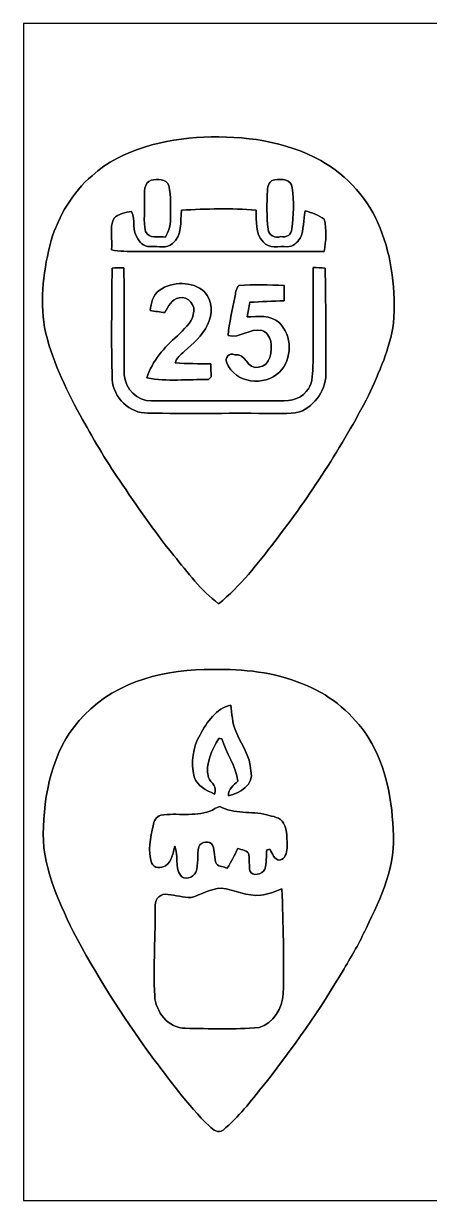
# Model space of a CAD drawing. Header units: centimetres. Extents: x -16.8 to 16.8, y -16.7 to 16.7.
# Drawn here: x -16.77 to -5.26, y -16.67 to 16.67 of the extents above; entities that cross this region are included whole.
import ezdxf

# ---------------------------------------------------------------- set-up
doc = ezdxf.new("R2010")
doc.units = ezdxf.units.CM
doc.header["$MEASUREMENT"] = 0
doc.layers.add('Layer 1', color=7, linetype='Continuous')

msp = doc.modelspace()

# ---------------------------------------------------------------- linework, layer by layer
at = {"layer": 'Layer 1', "color": 7}
for points, knots in [([(-16.77458, 16.66875), (-16.77458, 16.66875), (16.77458, 16.66875), (16.77458, 16.66875), (16.77458, 16.66875), (16.77458, 16.66875), (16.77458, -16.66875), (16.77458, -16.66875), (16.77458, -16.66875), (16.77458, -16.66875), (-16.77458, -16.66875), (-16.77458, -16.66875), (-16.77458, -16.66875), (-16.77458, -16.66875), (-16.77458, 16.66875), (-16.77458, 16.66875), (-16.77458, 16.66875), (-16.77458, 16.66875), (-16.77458, 16.66875), (-16.77458, 16.66875)], [0, 0, 0, 0, 0.16666667, 0.16666667, 0.16666667, 0.16666667, 0.33333333, 0.33333333, 0.33333333, 0.33333333, 0.5, 0.5, 0.5, 0.5, 0.66666667, 0.66666667, 0.66666667, 0.66666667, 1, 1, 1, 1]), ([(-14.82866, 12.35922), (-15.39134, 11.88508), (-15.77023, 11.22151), (-15.99106, 10.52618), (-15.99106, 10.52618), (-16.19991, 9.72608), (-16.31209, 8.87977), (-16.17486, 8.0578), (-16.17486, 8.0578), (-15.99636, 7.1755), (-15.58325, 6.36658), (-15.17086, 5.57495), (-15.17086, 5.57495), (-14.8209, 4.9463), (-14.45719, 4.324), (-14.04938, 3.73063), (-14.04938, 3.73063), (-13.5569, 3.00673), (-13.06724, 2.27859), (-12.51126, 1.60126), (-12.51126, 1.60126), (-12.11509, 1.12219), (-11.74538, 0.60572), (-11.23774, 0.23495), (-11.23774, 0.23495), (-10.61791, 0.73201), (-10.13107, 1.36913), (-9.64741, 1.99319), (-9.64741, 1.99319), (-8.6427, 3.29389), (-7.74277, 4.67607), (-6.98394, 6.13445), (-6.98394, 6.13445), (-6.68726, 6.79168), (-6.37434, 7.45878), (-6.27874, 8.18056), (-6.27874, 8.18056), (-6.21171, 9.09002), (-6.31578, 10.02559), (-6.65621, 10.87614), (-6.65621, 10.87614), (-6.97653, 11.68294), (-7.58472, 12.36662), (-8.34249, 12.78819), (-8.34249, 12.78819), (-9.34438, 13.34452), (-10.52795, 13.49587), (-11.65825, 13.45071), (-11.65825, 13.45071), (-12.7822, 13.38756), (-13.96612, 13.12933), (-14.82866, 12.35922), (-14.82866, 12.35922), (-14.82866, 12.35922), (-14.82866, 12.35922), (-14.82866, 12.35922)], [0, 0, 0, 0, 0.06666667, 0.06666667, 0.06666667, 0.06666667, 0.13333333, 0.13333333, 0.13333333, 0.13333333, 0.2, 0.2, 0.2, 0.2, 0.26666667, 0.26666667, 0.26666667, 0.26666667, 0.33333333, 0.33333333, 0.33333333, 0.33333333, 0.4, 0.4, 0.4, 0.4, 0.46666667, 0.46666667, 0.46666667, 0.46666667, 0.53333333, 0.53333333, 0.53333333, 0.53333333, 0.6, 0.6, 0.6, 0.6, 0.66666667, 0.66666667, 0.66666667, 0.66666667, 0.73333333, 0.73333333, 0.73333333, 0.73333333, 0.8, 0.8, 0.8, 0.8, 0.86666667, 0.86666667, 0.86666667, 0.86666667, 1, 1, 1, 1]), ([(-13.15297, 12.2361), (-12.98575, 12.25303), (-12.72187, 12.28019), (-12.65026, 12.08017), (-12.65026, 12.08017), (-12.579, 11.77008), (-12.60828, 11.44446), (-12.60757, 11.12873), (-12.60757, 11.12873), (-12.58535, 10.94422), (-12.67319, 10.78089), (-12.74163, 10.61826), (-12.74163, 10.61826), (-12.91661, 10.65953), (-13.23199, 10.54876), (-13.30995, 10.7823), (-13.30995, 10.7823), (-13.38298, 11.08004), (-13.32124, 11.3919), (-13.34488, 11.69529), (-13.34488, 11.69529), (-13.34206, 11.87732), (-13.36993, 12.16166), (-13.15297, 12.2361)], [0, 0, 0, 0, 0.14285714, 0.14285714, 0.14285714, 0.14285714, 0.28571429, 0.28571429, 0.28571429, 0.28571429, 0.42857143, 0.42857143, 0.42857143, 0.42857143, 0.57142857, 0.57142857, 0.57142857, 0.57142857, 0.71428571, 0.71428571, 0.71428571, 0.71428571, 1, 1, 1, 1]), ([(-9.64212, 12.24209), (-9.46503, 12.27208), (-9.16164, 12.26467), (-9.15458, 12.01314), (-9.15458, 12.01314), (-9.09496, 11.63073), (-9.10731, 11.23527), (-9.15988, 10.85215), (-9.15988, 10.85215), (-9.17258, 10.69869), (-9.31192, 10.59039), (-9.47279, 10.63272), (-9.47279, 10.63272), (-9.6333, 10.57416), (-9.81816, 10.67188), (-9.83474, 10.84086), (-9.83474, 10.84086), (-9.88095, 11.20528), (-9.87249, 11.57534), (-9.85485, 11.94117), (-9.85485, 11.94117), (-9.84462, 12.06747), (-9.79276, 12.23327), (-9.64212, 12.24209)], [0, 0, 0, 0, 0.14285714, 0.14285714, 0.14285714, 0.14285714, 0.28571429, 0.28571429, 0.28571429, 0.28571429, 0.42857143, 0.42857143, 0.42857143, 0.42857143, 0.57142857, 0.57142857, 0.57142857, 0.57142857, 0.71428571, 0.71428571, 0.71428571, 0.71428571, 1, 1, 1, 1]), ([(-12.29536, 11.38061), (-11.59016, 11.41906), (-10.87826, 11.44729), (-10.17341, 11.38202), (-10.17341, 11.38202), (-10.15683, 11.07863), (-10.21468, 10.71951), (-9.97726, 10.48385), (-9.97726, 10.48385), (-9.81886, 10.27642), (-9.51512, 10.37272), (-9.29393, 10.34768), (-9.29393, 10.34768), (-9.13553, 10.34027), (-9.00501, 10.45845), (-8.92704, 10.58545), (-8.92704, 10.58545), (-8.81133, 10.82922), (-8.83744, 11.10297), (-8.78311, 11.36015), (-8.78311, 11.36015), (-8.5919, 11.31147), (-8.40211, 11.24585), (-8.24336, 11.12414), (-8.24336, 11.12414), (-8.16222, 10.82922), (-8.19221, 10.50713), (-8.24583, 10.20762), (-8.24583, 10.20762), (-10.01889, 10.21786), (-11.7916, 10.21327), (-13.56431, 10.20939), (-13.56431, 10.20939), (-13.80278, 10.21891), (-14.04585, 10.20304), (-14.28009, 10.25701), (-14.28009, 10.25701), (-14.24234, 10.54735), (-14.34148, 10.87332), (-14.21589, 11.14743), (-14.21589, 11.14743), (-14.08183, 11.27196), (-13.88886, 11.33299), (-13.70789, 11.34427), (-13.70789, 11.34427), (-13.59253, 11.10015), (-13.70648, 10.79077), (-13.52656, 10.56711), (-13.52656, 10.56711), (-13.45565, 10.42529), (-13.30537, 10.32792), (-13.14133, 10.35332), (-13.14133, 10.35332), (-12.94941, 10.36285), (-12.71129, 10.28912), (-12.55113, 10.43481), (-12.55113, 10.43481), (-12.26009, 10.65883), (-12.32711, 11.05711), (-12.29536, 11.38061)], [0, 0, 0, 0, 0.0625, 0.0625, 0.0625, 0.0625, 0.125, 0.125, 0.125, 0.125, 0.1875, 0.1875, 0.1875, 0.1875, 0.25, 0.25, 0.25, 0.25, 0.3125, 0.3125, 0.3125, 0.3125, 0.375, 0.375, 0.375, 0.375, 0.4375, 0.4375, 0.4375, 0.4375, 0.5, 0.5, 0.5, 0.5, 0.5625, 0.5625, 0.5625, 0.5625, 0.625, 0.625, 0.625, 0.625, 0.6875, 0.6875, 0.6875, 0.6875, 0.75, 0.75, 0.75, 0.75, 0.8125, 0.8125, 0.8125, 0.8125, 0.875, 0.875, 0.875, 0.875, 1, 1, 1, 1]), ([(-14.2621, 9.74266), (-14.15133, 9.74513), (-14.03985, 9.7476), (-13.92873, 9.74725), (-13.92873, 9.74725), (-13.89768, 8.73795), (-13.93366, 7.7283), (-13.91391, 6.71901), (-13.91391, 6.71901), (-13.89521, 6.3246), (-13.54984, 5.96089), (-13.14097, 5.98593), (-13.14097, 5.98593), (-11.96516, 5.96688), (-10.78865, 5.98629), (-9.61249, 5.97711), (-9.61249, 5.97711), (-9.31651, 5.98029), (-8.94362, 5.9817), (-8.75136, 6.24805), (-8.75136, 6.24805), (-8.56686, 6.42549), (-8.58273, 6.69819), (-8.56298, 6.93279), (-8.56298, 6.93279), (-8.54004, 7.87506), (-8.56298, 8.81839), (-8.55416, 9.76101), (-8.55416, 9.76101), (-8.44303, 9.75607), (-8.32979, 9.74972), (-8.21831, 9.74231), (-8.21831, 9.74231), (-8.18903, 8.77041), (-8.20491, 7.7978), (-8.19961, 6.82554), (-8.19961, 6.82554), (-8.15728, 6.32848), (-8.48924, 5.84553), (-8.94574, 5.66561), (-8.94574, 5.66561), (-9.25724, 5.60211), (-9.58003, 5.63245), (-9.89542, 5.62363), (-9.89542, 5.62363), (-11.01231, 5.63915), (-12.12991, 5.60846), (-13.24645, 5.63563), (-13.24645, 5.63563), (-13.76292, 5.61834), (-14.22823, 6.07307), (-14.25646, 6.58319), (-14.25646, 6.58319), (-14.28891, 7.63552), (-14.26845, 8.68962), (-14.2621, 9.74266)], [0, 0, 0, 0, 0.06666667, 0.06666667, 0.06666667, 0.06666667, 0.13333333, 0.13333333, 0.13333333, 0.13333333, 0.2, 0.2, 0.2, 0.2, 0.26666667, 0.26666667, 0.26666667, 0.26666667, 0.33333333, 0.33333333, 0.33333333, 0.33333333, 0.4, 0.4, 0.4, 0.4, 0.46666667, 0.46666667, 0.46666667, 0.46666667, 0.53333333, 0.53333333, 0.53333333, 0.53333333, 0.6, 0.6, 0.6, 0.6, 0.66666667, 0.66666667, 0.66666667, 0.66666667, 0.73333333, 0.73333333, 0.73333333, 0.73333333, 0.8, 0.8, 0.8, 0.8, 0.86666667, 0.86666667, 0.86666667, 0.86666667, 1, 1, 1, 1]), ([(-12.92154, 9.11049), (-12.55042, 9.37683), (-11.98668, 9.37719), (-11.63638, 9.07097), (-11.63638, 9.07097), (-11.40778, 8.81627), (-11.39296, 8.42469), (-11.55488, 8.13259), (-11.55488, 8.13259), (-11.6967, 7.82285), (-11.96481, 7.60095), (-12.21317, 7.37941), (-12.21317, 7.37941), (-12.31194, 7.28521), (-12.43365, 7.19702), (-12.47246, 7.05908), (-12.47246, 7.05908), (-12.13626, 7.03016), (-11.7983, 7.03545), (-11.46104, 7.02804), (-11.46104, 7.02804), (-11.45822, 6.93561), (-11.45293, 6.75111), (-11.45011, 6.65868), (-11.45011, 6.65868), (-11.47586, 6.63434), (-11.50161, 6.60964), (-11.52737, 6.58495), (-11.52737, 6.58495), (-12.10733, 6.59412), (-12.69965, 6.52286), (-13.27326, 6.63187), (-13.27326, 6.63187), (-13.12721, 7.11447), (-12.77655, 7.49406), (-12.4079, 7.82179), (-12.4079, 7.82179), (-12.24068, 8.00488), (-12.00185, 8.16857), (-11.95846, 8.42927), (-11.95846, 8.42927), (-11.86568, 8.67586), (-12.10134, 8.95773), (-12.36098, 8.90235), (-12.36098, 8.90235), (-12.57159, 8.86742), (-12.66331, 8.64658), (-12.76068, 8.48184), (-12.76068, 8.48184), (-12.90144, 8.49842), (-13.04184, 8.51747), (-13.18189, 8.53687), (-13.18189, 8.53687), (-13.15544, 8.74571), (-13.10323, 8.97961), (-12.92154, 9.11049)], [0, 0, 0, 0, 0.06666667, 0.06666667, 0.06666667, 0.06666667, 0.13333333, 0.13333333, 0.13333333, 0.13333333, 0.2, 0.2, 0.2, 0.2, 0.26666667, 0.26666667, 0.26666667, 0.26666667, 0.33333333, 0.33333333, 0.33333333, 0.33333333, 0.4, 0.4, 0.4, 0.4, 0.46666667, 0.46666667, 0.46666667, 0.46666667, 0.53333333, 0.53333333, 0.53333333, 0.53333333, 0.6, 0.6, 0.6, 0.6, 0.66666667, 0.66666667, 0.66666667, 0.66666667, 0.73333333, 0.73333333, 0.73333333, 0.73333333, 0.8, 0.8, 0.8, 0.8, 0.86666667, 0.86666667, 0.86666667, 0.86666667, 1, 1, 1, 1]), ([(-10.66341, 9.25089), (-10.23549, 9.2777), (-9.80616, 9.26183), (-9.37789, 9.25089), (-9.37789, 9.25089), (-9.37613, 9.10661), (-9.37507, 8.96197), (-9.37507, 8.81733), (-9.37507, 8.81733), (-9.70104, 8.80427), (-10.027, 8.79581), (-10.35191, 8.77288), (-10.35191, 8.77288), (-10.37908, 8.63529), (-10.40624, 8.49701), (-10.43199, 8.35872), (-10.43199, 8.35872), (-10.11943, 8.36965), (-9.77053, 8.42257), (-9.51548, 8.19291), (-9.51548, 8.19291), (-9.14823, 7.83026), (-9.14012, 7.16245), (-9.51442, 6.79803), (-9.51442, 6.79803), (-9.92999, 6.37399), (-10.78265, 6.47488), (-11.00314, 7.06085), (-11.00314, 7.06085), (-11.08216, 7.19349), (-10.93117, 7.36494), (-10.77771, 7.28416), (-10.77771, 7.28416), (-10.46656, 7.34554), (-10.42846, 6.85059), (-10.10708, 6.93138), (-10.10708, 6.93138), (-9.76101, 6.97054), (-9.71268, 7.39563), (-9.75889, 7.66833), (-9.75889, 7.66833), (-9.80334, 7.79427), (-9.87531, 7.93997), (-10.01536, 7.97772), (-10.01536, 7.97772), (-10.35156, 8.0458), (-10.62814, 7.74241), (-10.96821, 7.83378), (-10.96821, 7.83378), (-10.93717, 8.19679), (-10.84898, 8.55133), (-10.78336, 8.9087), (-10.78336, 8.9087), (-10.75126, 9.02511), (-10.75725, 9.16446), (-10.66341, 9.25089)], [0, 0, 0, 0, 0.06666667, 0.06666667, 0.06666667, 0.06666667, 0.13333333, 0.13333333, 0.13333333, 0.13333333, 0.2, 0.2, 0.2, 0.2, 0.26666667, 0.26666667, 0.26666667, 0.26666667, 0.33333333, 0.33333333, 0.33333333, 0.33333333, 0.4, 0.4, 0.4, 0.4, 0.46666667, 0.46666667, 0.46666667, 0.46666667, 0.53333333, 0.53333333, 0.53333333, 0.53333333, 0.6, 0.6, 0.6, 0.6, 0.66666667, 0.66666667, 0.66666667, 0.66666667, 0.73333333, 0.73333333, 0.73333333, 0.73333333, 0.8, 0.8, 0.8, 0.8, 0.86666667, 0.86666667, 0.86666667, 0.86666667, 1, 1, 1, 1]), ([(-11.40072, -1.6256), (-12.70353, -1.6189), (-14.11429, -1.93816), (-15.04244, -2.9143), (-15.04244, -2.9143), (-15.87782, -3.73733), (-16.16639, -4.94982), (-16.21049, -6.08471), (-16.21049, -6.08471), (-16.27258, -7.14163), (-15.81115, -8.12236), (-15.36524, -9.05051), (-15.36524, -9.05051), (-14.72847, -10.26971), (-13.97494, -11.42365), (-13.17554, -12.5416), (-13.17554, -12.5416), (-12.63932, -13.23481), (-12.13168, -13.95801), (-11.49879, -14.56866), (-11.49879, -14.56866), (-11.40037, -14.66885), (-11.24726, -14.78386), (-11.11109, -14.67591), (-11.11109, -14.67591), (-10.67647, -14.31043), (-10.32898, -13.85641), (-9.97056, -13.41931), (-9.97056, -13.41931), (-9.14188, -12.36063), (-8.35378, -11.26666), (-7.67891, -10.1032), (-7.67891, -10.1032), (-7.45666, -9.73102), (-7.23547, -9.35778), (-7.05661, -8.96232), (-7.05661, -8.96232), (-6.62834, -8.09272), (-6.18949, -7.1501), (-6.28862, -6.15456), (-6.28862, -6.15456), (-6.32813, -5.19818), (-6.5278, -4.21181), (-7.08413, -3.41454), (-7.08413, -3.41454), (-7.53004, -2.80247), (-8.13929, -2.30082), (-8.85437, -2.038), (-8.85437, -2.038), (-9.65553, -1.69651), (-10.53853, -1.61713), (-11.40072, -1.6256), (-11.40072, -1.6256), (-11.40072, -1.6256), (-11.40072, -1.6256), (-11.40072, -1.6256)], [0, 0, 0, 0, 0.06666667, 0.06666667, 0.06666667, 0.06666667, 0.13333333, 0.13333333, 0.13333333, 0.13333333, 0.2, 0.2, 0.2, 0.2, 0.26666667, 0.26666667, 0.26666667, 0.26666667, 0.33333333, 0.33333333, 0.33333333, 0.33333333, 0.4, 0.4, 0.4, 0.4, 0.46666667, 0.46666667, 0.46666667, 0.46666667, 0.53333333, 0.53333333, 0.53333333, 0.53333333, 0.6, 0.6, 0.6, 0.6, 0.66666667, 0.66666667, 0.66666667, 0.66666667, 0.73333333, 0.73333333, 0.73333333, 0.73333333, 0.8, 0.8, 0.8, 0.8, 0.86666667, 0.86666667, 0.86666667, 0.86666667, 1, 1, 1, 1]), ([(-11.76443, -3.47486), (-11.56582, -3.12244), (-11.31464, -2.72697), (-10.89131, -2.6349), (-10.89131, -2.6349), (-10.85497, -2.88219), (-10.85885, -3.1429), (-10.74984, -3.37361), (-10.74984, -3.37361), (-10.60556, -3.74685), (-10.33921, -4.08587), (-10.32369, -4.49897), (-10.32369, -4.49897), (-10.22103, -4.88068), (-10.6366, -5.14244), (-10.95834, -5.20347), (-10.95834, -5.20347), (-10.96786, -5.01156), (-10.81934, -4.90396), (-10.69269, -4.79637), (-10.69269, -4.79637), (-10.75443, -4.36386), (-11.01972, -3.99979), (-11.14848, -3.58846), (-11.14848, -3.58846), (-11.17, -3.58634), (-11.21339, -3.58175), (-11.23491, -3.57928), (-11.23491, -3.57928), (-11.43635, -3.90772), (-11.61944, -4.29119), (-11.52948, -4.68736), (-11.52948, -4.68736), (-11.44729, -4.83658), (-11.26702, -4.97064), (-11.35592, -5.15902), (-11.35592, -5.15902), (-11.58558, -5.04719), (-11.84557, -4.9336), (-11.93271, -4.66725), (-11.93271, -4.66725), (-12.02796, -4.26614), (-11.97116, -3.83223), (-11.76443, -3.47486)], [0, 0, 0, 0, 0.08333333, 0.08333333, 0.08333333, 0.08333333, 0.16666667, 0.16666667, 0.16666667, 0.16666667, 0.25, 0.25, 0.25, 0.25, 0.33333333, 0.33333333, 0.33333333, 0.33333333, 0.41666667, 0.41666667, 0.41666667, 0.41666667, 0.5, 0.5, 0.5, 0.5, 0.58333333, 0.58333333, 0.58333333, 0.58333333, 0.66666667, 0.66666667, 0.66666667, 0.66666667, 0.75, 0.75, 0.75, 0.75, 0.83333333, 0.83333333, 0.83333333, 0.83333333, 1, 1, 1, 1]), ([(-11.48398, -5.64374), (-11.38978, -5.60246), (-11.30723, -5.53402), (-11.2074, -5.50616), (-11.2074, -5.50616), (-10.80594, -5.74357), (-10.31028, -5.62681), (-9.87178, -5.74604), (-9.87178, -5.74604), (-9.70774, -5.79896), (-9.48619, -5.80319), (-9.40118, -5.97888), (-9.40118, -5.97888), (-9.2837, -6.19301), (-9.29816, -6.44984), (-9.29428, -6.68584), (-9.29428, -6.68584), (-9.30557, -6.82131), (-9.35108, -7.00299), (-9.50701, -7.03298), (-9.50701, -7.03298), (-9.66364, -7.01534), (-9.71374, -6.84495), (-9.77688, -6.72677), (-9.77688, -6.72677), (-9.80863, -6.72853), (-9.84074, -6.73065), (-9.87249, -6.73347), (-9.87249, -6.73347), (-9.89612, -6.91515), (-9.86331, -7.11129), (-9.93069, -7.28592), (-9.93069, -7.28592), (-9.99631, -7.4362), (-10.28594, -7.50782), (-10.35121, -7.32755), (-10.35121, -7.32755), (-10.37625, -7.18044), (-10.35897, -7.03051), (-10.38296, -6.88411), (-10.38296, -6.88411), (-10.3886, -6.73347), (-10.5985, -6.74687), (-10.69199, -6.69607), (-10.69199, -6.69607), (-10.78583, -6.88622), (-10.88496, -7.0739), (-10.99361, -7.25629), (-10.99361, -7.25629), (-11.08922, -7.21254), (-11.22327, -7.22489), (-11.29877, -7.13811), (-11.29877, -7.13811), (-11.37849, -6.97195), (-11.33228, -6.77439), (-11.40813, -6.60753), (-11.40813, -6.60753), (-11.49315, -6.46042), (-11.73692, -6.50275), (-11.7983, -6.64845), (-11.7983, -6.64845), (-11.85898, -6.88516), (-11.79548, -7.14657), (-11.88649, -7.37694), (-11.88649, -7.37694), (-11.95811, -7.5251), (-12.22375, -7.61224), (-12.32288, -7.45349), (-12.32288, -7.45349), (-12.48798, -7.21219), (-12.37897, -6.89786), (-12.47704, -6.63116), (-12.47704, -6.63116), (-12.54972, -6.81602), (-12.54795, -7.07602), (-12.74516, -7.18538), (-12.74516, -7.18538), (-12.87039, -7.26757), (-13.075, -7.26722), (-13.14027, -7.10953), (-13.14027, -7.10953), (-13.25527, -6.76522), (-13.17449, -6.39833), (-13.0997, -6.05402), (-13.0997, -6.05402), (-13.07324, -5.92949), (-13.01327, -5.78944), (-12.87815, -5.75381), (-12.87815, -5.75381), (-12.41531, -5.68995), (-11.93483, -5.7972), (-11.48398, -5.64374)], [0, 0, 0, 0, 0.04166667, 0.04166667, 0.04166667, 0.04166667, 0.08333333, 0.08333333, 0.08333333, 0.08333333, 0.125, 0.125, 0.125, 0.125, 0.16666667, 0.16666667, 0.16666667, 0.16666667, 0.20833333, 0.20833333, 0.20833333, 0.20833333, 0.25, 0.25, 0.25, 0.25, 0.29166667, 0.29166667, 0.29166667, 0.29166667, 0.33333333, 0.33333333, 0.33333333, 0.33333333, 0.375, 0.375, 0.375, 0.375, 0.41666667, 0.41666667, 0.41666667, 0.41666667, 0.45833333, 0.45833333, 0.45833333, 0.45833333, 0.5, 0.5, 0.5, 0.5, 0.54166667, 0.54166667, 0.54166667, 0.54166667, 0.58333333, 0.58333333, 0.58333333, 0.58333333, 0.625, 0.625, 0.625, 0.625, 0.66666667, 0.66666667, 0.66666667, 0.66666667, 0.70833333, 0.70833333, 0.70833333, 0.70833333, 0.75, 0.75, 0.75, 0.75, 0.79166667, 0.79166667, 0.79166667, 0.79166667, 0.83333333, 0.83333333, 0.83333333, 0.83333333, 0.875, 0.875, 0.875, 0.875, 0.91666667, 0.91666667, 0.91666667, 0.91666667, 1, 1, 1, 1]), ([(-12.01808, -8.08567), (-11.72916, -8.01405), (-11.46951, -7.83061), (-11.16436, -7.82214), (-11.16436, -7.82214), (-10.78548, -7.86236), (-10.43164, -8.06768), (-10.04217, -8.0197), (-10.04217, -8.0197), (-9.83262, -8.001), (-9.6393, -7.91422), (-9.44421, -7.8419), (-9.44421, -7.8419), (-9.40188, -8.83109), (-9.38389, -9.82169), (-9.40611, -10.81193), (-9.40611, -10.81193), (-9.42552, -11.22221), (-9.68728, -11.64731), (-10.09086, -11.77008), (-10.09086, -11.77008), (-10.78724, -11.83252), (-11.48997, -11.8043), (-12.18812, -11.79124), (-12.18812, -11.79124), (-12.66684, -11.79371), (-13.03196, -11.31923), (-13.05278, -10.86803), (-13.05278, -10.86803), (-13.09934, -10.01466), (-13.02667, -9.15987), (-13.0362, -8.3058), (-13.0362, -8.3058), (-13.0556, -8.12094), (-12.86651, -7.95161), (-12.68201, -8.00382), (-12.68201, -8.00382), (-12.4587, -8.01158), (-12.24245, -8.09943), (-12.01808, -8.08567)], [0, 0, 0, 0, 0.09090909, 0.09090909, 0.09090909, 0.09090909, 0.18181818, 0.18181818, 0.18181818, 0.18181818, 0.27272727, 0.27272727, 0.27272727, 0.27272727, 0.36363636, 0.36363636, 0.36363636, 0.36363636, 0.45454545, 0.45454545, 0.45454545, 0.45454545, 0.54545455, 0.54545455, 0.54545455, 0.54545455, 0.63636364, 0.63636364, 0.63636364, 0.63636364, 0.72727273, 0.72727273, 0.72727273, 0.72727273, 0.81818182, 0.81818182, 0.81818182, 0.81818182, 1, 1, 1, 1])]:
    msp.add_open_spline(points, degree=3, knots=knots, dxfattribs=at)
at = {"layer": 'Layer 1', "color": 252}
for points, knots in [([(-14.82866, 12.35922), (-13.96612, 13.12933), (-12.7822, 13.38756), (-11.65825, 13.45071), (-11.65825, 13.45071), (-10.52795, 13.49587), (-9.34438, 13.34452), (-8.34249, 12.78819), (-8.34249, 12.78819), (-7.58472, 12.36662), (-6.97653, 11.68294), (-6.65621, 10.87614), (-6.65621, 10.87614), (-6.31578, 10.02559), (-6.21171, 9.09002), (-6.27874, 8.18056), (-6.27874, 8.18056), (-6.37434, 7.45878), (-6.68726, 6.79168), (-6.98394, 6.13445), (-6.98394, 6.13445), (-7.74277, 4.67607), (-8.6427, 3.29389), (-9.64741, 1.99319), (-9.64741, 1.99319), (-10.13107, 1.36913), (-10.61791, 0.73201), (-11.23774, 0.23495), (-11.23774, 0.23495), (-11.74538, 0.60572), (-12.11509, 1.12219), (-12.51126, 1.60126), (-12.51126, 1.60126), (-13.06724, 2.27859), (-13.5569, 3.00673), (-14.04938, 3.73063), (-14.04938, 3.73063), (-14.45719, 4.324), (-14.8209, 4.9463), (-15.17086, 5.57495), (-15.17086, 5.57495), (-15.58325, 6.36658), (-15.99636, 7.1755), (-16.17486, 8.0578), (-16.17486, 8.0578), (-16.31209, 8.87977), (-16.19991, 9.72608), (-15.99106, 10.52618), (-15.99106, 10.52618), (-15.77023, 11.22151), (-15.39134, 11.88508), (-14.82866, 12.35922), (-14.82866, 12.35922), (-14.82866, 12.35922), (-14.82866, 12.35922), (-14.82866, 12.35922)], [0, 0, 0, 0, 0.06666667, 0.06666667, 0.06666667, 0.06666667, 0.13333333, 0.13333333, 0.13333333, 0.13333333, 0.2, 0.2, 0.2, 0.2, 0.26666667, 0.26666667, 0.26666667, 0.26666667, 0.33333333, 0.33333333, 0.33333333, 0.33333333, 0.4, 0.4, 0.4, 0.4, 0.46666667, 0.46666667, 0.46666667, 0.46666667, 0.53333333, 0.53333333, 0.53333333, 0.53333333, 0.6, 0.6, 0.6, 0.6, 0.66666667, 0.66666667, 0.66666667, 0.66666667, 0.73333333, 0.73333333, 0.73333333, 0.73333333, 0.8, 0.8, 0.8, 0.8, 0.86666667, 0.86666667, 0.86666667, 0.86666667, 1, 1, 1, 1]), ([(-13.15297, 12.2361), (-13.36993, 12.16166), (-13.34206, 11.87732), (-13.34488, 11.69529), (-13.34488, 11.69529), (-13.32124, 11.3919), (-13.38298, 11.08004), (-13.30995, 10.7823), (-13.30995, 10.7823), (-13.23199, 10.54876), (-12.91661, 10.65953), (-12.74163, 10.61826), (-12.74163, 10.61826), (-12.67319, 10.78089), (-12.58535, 10.94422), (-12.60757, 11.12873), (-12.60757, 11.12873), (-12.60828, 11.44446), (-12.579, 11.77008), (-12.65026, 12.08017), (-12.65026, 12.08017), (-12.72187, 12.28019), (-12.98575, 12.25303), (-13.15297, 12.2361), (-13.15297, 12.2361), (-13.15297, 12.2361), (-13.15297, 12.2361), (-13.15297, 12.2361)], [0, 0, 0, 0, 0.125, 0.125, 0.125, 0.125, 0.25, 0.25, 0.25, 0.25, 0.375, 0.375, 0.375, 0.375, 0.5, 0.5, 0.5, 0.5, 0.625, 0.625, 0.625, 0.625, 0.75, 0.75, 0.75, 0.75, 1, 1, 1, 1]), ([(-9.64212, 12.24209), (-9.79276, 12.23327), (-9.84462, 12.06747), (-9.85485, 11.94117), (-9.85485, 11.94117), (-9.87249, 11.57534), (-9.88095, 11.20528), (-9.83474, 10.84086), (-9.83474, 10.84086), (-9.81816, 10.67188), (-9.6333, 10.57416), (-9.47279, 10.63272), (-9.47279, 10.63272), (-9.31192, 10.59039), (-9.17258, 10.69869), (-9.15988, 10.85215), (-9.15988, 10.85215), (-9.10731, 11.23527), (-9.09496, 11.63073), (-9.15458, 12.01314), (-9.15458, 12.01314), (-9.16164, 12.26467), (-9.46503, 12.27208), (-9.64212, 12.24209), (-9.64212, 12.24209), (-9.64212, 12.24209), (-9.64212, 12.24209), (-9.64212, 12.24209)], [0, 0, 0, 0, 0.125, 0.125, 0.125, 0.125, 0.25, 0.25, 0.25, 0.25, 0.375, 0.375, 0.375, 0.375, 0.5, 0.5, 0.5, 0.5, 0.625, 0.625, 0.625, 0.625, 0.75, 0.75, 0.75, 0.75, 1, 1, 1, 1]), ([(-12.29536, 11.38061), (-12.32711, 11.05711), (-12.26009, 10.65883), (-12.55113, 10.43481), (-12.55113, 10.43481), (-12.71129, 10.28912), (-12.94941, 10.36285), (-13.14133, 10.35332), (-13.14133, 10.35332), (-13.30537, 10.32792), (-13.45565, 10.42529), (-13.52656, 10.56711), (-13.52656, 10.56711), (-13.70648, 10.79077), (-13.59253, 11.10015), (-13.70789, 11.34427), (-13.70789, 11.34427), (-13.88886, 11.33299), (-14.08183, 11.27196), (-14.21589, 11.14743), (-14.21589, 11.14743), (-14.34148, 10.87332), (-14.24234, 10.54735), (-14.28009, 10.25701), (-14.28009, 10.25701), (-14.04585, 10.20304), (-13.80278, 10.21891), (-13.56431, 10.20939), (-13.56431, 10.20939), (-11.7916, 10.21327), (-10.01889, 10.21786), (-8.24583, 10.20762), (-8.24583, 10.20762), (-8.19221, 10.50713), (-8.16222, 10.82922), (-8.24336, 11.12414), (-8.24336, 11.12414), (-8.40211, 11.24585), (-8.5919, 11.31147), (-8.78311, 11.36015), (-8.78311, 11.36015), (-8.83744, 11.10297), (-8.81133, 10.82922), (-8.92704, 10.58545), (-8.92704, 10.58545), (-9.00501, 10.45845), (-9.13553, 10.34027), (-9.29393, 10.34768), (-9.29393, 10.34768), (-9.51512, 10.37272), (-9.81886, 10.27642), (-9.97726, 10.48385), (-9.97726, 10.48385), (-10.21468, 10.71951), (-10.15683, 11.07863), (-10.17341, 11.38202), (-10.17341, 11.38202), (-10.87826, 11.44729), (-11.59016, 11.41906), (-12.29536, 11.38061), (-12.29536, 11.38061), (-12.29536, 11.38061), (-12.29536, 11.38061), (-12.29536, 11.38061)], [0, 0, 0, 0, 0.05882353, 0.05882353, 0.05882353, 0.05882353, 0.11764706, 0.11764706, 0.11764706, 0.11764706, 0.17647059, 0.17647059, 0.17647059, 0.17647059, 0.23529412, 0.23529412, 0.23529412, 0.23529412, 0.29411765, 0.29411765, 0.29411765, 0.29411765, 0.35294118, 0.35294118, 0.35294118, 0.35294118, 0.41176471, 0.41176471, 0.41176471, 0.41176471, 0.47058824, 0.47058824, 0.47058824, 0.47058824, 0.52941176, 0.52941176, 0.52941176, 0.52941176, 0.58823529, 0.58823529, 0.58823529, 0.58823529, 0.64705882, 0.64705882, 0.64705882, 0.64705882, 0.70588235, 0.70588235, 0.70588235, 0.70588235, 0.76470588, 0.76470588, 0.76470588, 0.76470588, 0.82352941, 0.82352941, 0.82352941, 0.82352941, 0.88235294, 0.88235294, 0.88235294, 0.88235294, 1, 1, 1, 1]), ([(-14.2621, 9.74266), (-14.26845, 8.68962), (-14.28891, 7.63552), (-14.25646, 6.58319), (-14.25646, 6.58319), (-14.22823, 6.07307), (-13.76292, 5.61834), (-13.24645, 5.63563), (-13.24645, 5.63563), (-12.12991, 5.60846), (-11.01231, 5.63915), (-9.89542, 5.62363), (-9.89542, 5.62363), (-9.58003, 5.63245), (-9.25724, 5.60211), (-8.94574, 5.66561), (-8.94574, 5.66561), (-8.48924, 5.84553), (-8.15728, 6.32848), (-8.19961, 6.82554), (-8.19961, 6.82554), (-8.20491, 7.7978), (-8.18903, 8.77041), (-8.21831, 9.74231), (-8.21831, 9.74231), (-8.32979, 9.74972), (-8.44303, 9.75607), (-8.55416, 9.76101), (-8.55416, 9.76101), (-8.56298, 8.81839), (-8.54004, 7.87506), (-8.56298, 6.93279), (-8.56298, 6.93279), (-8.58273, 6.69819), (-8.56686, 6.42549), (-8.75136, 6.24805), (-8.75136, 6.24805), (-8.94362, 5.9817), (-9.31651, 5.98029), (-9.61249, 5.97711), (-9.61249, 5.97711), (-10.78865, 5.98629), (-11.96516, 5.96688), (-13.14097, 5.98593), (-13.14097, 5.98593), (-13.54984, 5.96089), (-13.89521, 6.3246), (-13.91391, 6.71901), (-13.91391, 6.71901), (-13.93366, 7.7283), (-13.89768, 8.73795), (-13.92873, 9.74725), (-13.92873, 9.74725), (-14.03985, 9.7476), (-14.15133, 9.74513), (-14.2621, 9.74266), (-14.2621, 9.74266), (-14.2621, 9.74266), (-14.2621, 9.74266), (-14.2621, 9.74266)], [0, 0, 0, 0, 0.0625, 0.0625, 0.0625, 0.0625, 0.125, 0.125, 0.125, 0.125, 0.1875, 0.1875, 0.1875, 0.1875, 0.25, 0.25, 0.25, 0.25, 0.3125, 0.3125, 0.3125, 0.3125, 0.375, 0.375, 0.375, 0.375, 0.4375, 0.4375, 0.4375, 0.4375, 0.5, 0.5, 0.5, 0.5, 0.5625, 0.5625, 0.5625, 0.5625, 0.625, 0.625, 0.625, 0.625, 0.6875, 0.6875, 0.6875, 0.6875, 0.75, 0.75, 0.75, 0.75, 0.8125, 0.8125, 0.8125, 0.8125, 0.875, 0.875, 0.875, 0.875, 1, 1, 1, 1]), ([(-12.92154, 9.11049), (-13.10323, 8.97961), (-13.15544, 8.74571), (-13.18189, 8.53687), (-13.18189, 8.53687), (-13.04184, 8.51747), (-12.90144, 8.49842), (-12.76068, 8.48184), (-12.76068, 8.48184), (-12.66331, 8.64658), (-12.57159, 8.86742), (-12.36098, 8.90235), (-12.36098, 8.90235), (-12.10134, 8.95773), (-11.86568, 8.67586), (-11.95846, 8.42927), (-11.95846, 8.42927), (-12.00185, 8.16857), (-12.24068, 8.00488), (-12.4079, 7.82179), (-12.4079, 7.82179), (-12.77655, 7.49406), (-13.12721, 7.11447), (-13.27326, 6.63187), (-13.27326, 6.63187), (-12.69965, 6.52286), (-12.10733, 6.59412), (-11.52737, 6.58495), (-11.52737, 6.58495), (-11.50161, 6.60964), (-11.47586, 6.63434), (-11.45011, 6.65868), (-11.45011, 6.65868), (-11.45293, 6.75111), (-11.45822, 6.93561), (-11.46104, 7.02804), (-11.46104, 7.02804), (-11.7983, 7.03545), (-12.13626, 7.03016), (-12.47246, 7.05908), (-12.47246, 7.05908), (-12.43365, 7.19702), (-12.31194, 7.28521), (-12.21317, 7.37941), (-12.21317, 7.37941), (-11.96481, 7.60095), (-11.6967, 7.82285), (-11.55488, 8.13259), (-11.55488, 8.13259), (-11.39296, 8.42469), (-11.40778, 8.81627), (-11.63638, 9.07097), (-11.63638, 9.07097), (-11.98668, 9.37719), (-12.55042, 9.37683), (-12.92154, 9.11049), (-12.92154, 9.11049), (-12.92154, 9.11049), (-12.92154, 9.11049), (-12.92154, 9.11049)], [0, 0, 0, 0, 0.0625, 0.0625, 0.0625, 0.0625, 0.125, 0.125, 0.125, 0.125, 0.1875, 0.1875, 0.1875, 0.1875, 0.25, 0.25, 0.25, 0.25, 0.3125, 0.3125, 0.3125, 0.3125, 0.375, 0.375, 0.375, 0.375, 0.4375, 0.4375, 0.4375, 0.4375, 0.5, 0.5, 0.5, 0.5, 0.5625, 0.5625, 0.5625, 0.5625, 0.625, 0.625, 0.625, 0.625, 0.6875, 0.6875, 0.6875, 0.6875, 0.75, 0.75, 0.75, 0.75, 0.8125, 0.8125, 0.8125, 0.8125, 0.875, 0.875, 0.875, 0.875, 1, 1, 1, 1]), ([(-10.66341, 9.25089), (-10.75725, 9.16446), (-10.75126, 9.02511), (-10.78336, 8.9087), (-10.78336, 8.9087), (-10.84898, 8.55133), (-10.93717, 8.19679), (-10.96821, 7.83378), (-10.96821, 7.83378), (-10.62814, 7.74241), (-10.35156, 8.0458), (-10.01536, 7.97772), (-10.01536, 7.97772), (-9.87531, 7.93997), (-9.80334, 7.79427), (-9.75889, 7.66833), (-9.75889, 7.66833), (-9.71268, 7.39563), (-9.76101, 6.97054), (-10.10708, 6.93138), (-10.10708, 6.93138), (-10.42846, 6.85059), (-10.46656, 7.34554), (-10.77771, 7.28416), (-10.77771, 7.28416), (-10.93117, 7.36494), (-11.08216, 7.19349), (-11.00314, 7.06085), (-11.00314, 7.06085), (-10.78265, 6.47488), (-9.92999, 6.37399), (-9.51442, 6.79803), (-9.51442, 6.79803), (-9.14012, 7.16245), (-9.14823, 7.83026), (-9.51548, 8.19291), (-9.51548, 8.19291), (-9.77053, 8.42257), (-10.11943, 8.36965), (-10.43199, 8.35872), (-10.43199, 8.35872), (-10.40624, 8.49701), (-10.37908, 8.63529), (-10.35191, 8.77288), (-10.35191, 8.77288), (-10.027, 8.79581), (-9.70104, 8.80427), (-9.37507, 8.81733), (-9.37507, 8.81733), (-9.37507, 8.96197), (-9.37613, 9.10661), (-9.37789, 9.25089), (-9.37789, 9.25089), (-9.80616, 9.26183), (-10.23549, 9.2777), (-10.66341, 9.25089)], [0, 0, 0, 0, 0.06666667, 0.06666667, 0.06666667, 0.06666667, 0.13333333, 0.13333333, 0.13333333, 0.13333333, 0.2, 0.2, 0.2, 0.2, 0.26666667, 0.26666667, 0.26666667, 0.26666667, 0.33333333, 0.33333333, 0.33333333, 0.33333333, 0.4, 0.4, 0.4, 0.4, 0.46666667, 0.46666667, 0.46666667, 0.46666667, 0.53333333, 0.53333333, 0.53333333, 0.53333333, 0.6, 0.6, 0.6, 0.6, 0.66666667, 0.66666667, 0.66666667, 0.66666667, 0.73333333, 0.73333333, 0.73333333, 0.73333333, 0.8, 0.8, 0.8, 0.8, 0.86666667, 0.86666667, 0.86666667, 0.86666667, 1, 1, 1, 1]), ([(-11.40072, -1.6256), (-10.53853, -1.61713), (-9.65553, -1.69651), (-8.85437, -2.038), (-8.85437, -2.038), (-8.13929, -2.30082), (-7.53004, -2.80247), (-7.08413, -3.41454), (-7.08413, -3.41454), (-6.5278, -4.21181), (-6.32813, -5.19818), (-6.28862, -6.15456), (-6.28862, -6.15456), (-6.18949, -7.1501), (-6.62834, -8.09272), (-7.05661, -8.96232), (-7.05661, -8.96232), (-7.23547, -9.35778), (-7.45666, -9.73102), (-7.67891, -10.1032), (-7.67891, -10.1032), (-8.35378, -11.26666), (-9.14188, -12.36063), (-9.97056, -13.41931), (-9.97056, -13.41931), (-10.32898, -13.85641), (-10.67647, -14.31043), (-11.11109, -14.67591), (-11.11109, -14.67591), (-11.24726, -14.78386), (-11.40037, -14.66885), (-11.49879, -14.56866), (-11.49879, -14.56866), (-12.13168, -13.95801), (-12.63932, -13.23481), (-13.17554, -12.5416), (-13.17554, -12.5416), (-13.97494, -11.42365), (-14.72847, -10.26971), (-15.36524, -9.05051), (-15.36524, -9.05051), (-15.81115, -8.12236), (-16.27258, -7.14163), (-16.21049, -6.08471), (-16.21049, -6.08471), (-16.16639, -4.94982), (-15.87782, -3.73733), (-15.04244, -2.9143), (-15.04244, -2.9143), (-14.11429, -1.93816), (-12.70353, -1.6189), (-11.40072, -1.6256), (-11.40072, -1.6256), (-11.40072, -1.6256), (-11.40072, -1.6256), (-11.40072, -1.6256)], [0, 0, 0, 0, 0.06666667, 0.06666667, 0.06666667, 0.06666667, 0.13333333, 0.13333333, 0.13333333, 0.13333333, 0.2, 0.2, 0.2, 0.2, 0.26666667, 0.26666667, 0.26666667, 0.26666667, 0.33333333, 0.33333333, 0.33333333, 0.33333333, 0.4, 0.4, 0.4, 0.4, 0.46666667, 0.46666667, 0.46666667, 0.46666667, 0.53333333, 0.53333333, 0.53333333, 0.53333333, 0.6, 0.6, 0.6, 0.6, 0.66666667, 0.66666667, 0.66666667, 0.66666667, 0.73333333, 0.73333333, 0.73333333, 0.73333333, 0.8, 0.8, 0.8, 0.8, 0.86666667, 0.86666667, 0.86666667, 0.86666667, 1, 1, 1, 1]), ([(-11.76443, -3.47486), (-11.97116, -3.83223), (-12.02796, -4.26614), (-11.93271, -4.66725), (-11.93271, -4.66725), (-11.84557, -4.9336), (-11.58558, -5.04719), (-11.35592, -5.15902), (-11.35592, -5.15902), (-11.26702, -4.97064), (-11.44729, -4.83658), (-11.52948, -4.68736), (-11.52948, -4.68736), (-11.61944, -4.29119), (-11.43635, -3.90772), (-11.23491, -3.57928), (-11.23491, -3.57928), (-11.21339, -3.58175), (-11.17, -3.58634), (-11.14848, -3.58846), (-11.14848, -3.58846), (-11.01972, -3.99979), (-10.75443, -4.36386), (-10.69269, -4.79637), (-10.69269, -4.79637), (-10.81934, -4.90396), (-10.96786, -5.01156), (-10.95834, -5.20347), (-10.95834, -5.20347), (-10.6366, -5.14244), (-10.22103, -4.88068), (-10.32369, -4.49897), (-10.32369, -4.49897), (-10.33921, -4.08587), (-10.60556, -3.74685), (-10.74984, -3.37361), (-10.74984, -3.37361), (-10.85885, -3.1429), (-10.85497, -2.88219), (-10.89131, -2.6349), (-10.89131, -2.6349), (-11.31464, -2.72697), (-11.56582, -3.12244), (-11.76443, -3.47486), (-11.76443, -3.47486), (-11.76443, -3.47486), (-11.76443, -3.47486), (-11.76443, -3.47486)], [0, 0, 0, 0, 0.07692308, 0.07692308, 0.07692308, 0.07692308, 0.15384615, 0.15384615, 0.15384615, 0.15384615, 0.23076923, 0.23076923, 0.23076923, 0.23076923, 0.30769231, 0.30769231, 0.30769231, 0.30769231, 0.38461538, 0.38461538, 0.38461538, 0.38461538, 0.46153846, 0.46153846, 0.46153846, 0.46153846, 0.53846154, 0.53846154, 0.53846154, 0.53846154, 0.61538462, 0.61538462, 0.61538462, 0.61538462, 0.69230769, 0.69230769, 0.69230769, 0.69230769, 0.76923077, 0.76923077, 0.76923077, 0.76923077, 0.84615385, 0.84615385, 0.84615385, 0.84615385, 1, 1, 1, 1]), ([(-11.48398, -5.64374), (-11.93483, -5.7972), (-12.41531, -5.68995), (-12.87815, -5.75381), (-12.87815, -5.75381), (-13.01327, -5.78944), (-13.07324, -5.92949), (-13.0997, -6.05402), (-13.0997, -6.05402), (-13.17449, -6.39833), (-13.25527, -6.76522), (-13.14027, -7.10953), (-13.14027, -7.10953), (-13.075, -7.26722), (-12.87039, -7.26757), (-12.74516, -7.18538), (-12.74516, -7.18538), (-12.54795, -7.07602), (-12.54972, -6.81602), (-12.47704, -6.63116), (-12.47704, -6.63116), (-12.37897, -6.89786), (-12.48798, -7.21219), (-12.32288, -7.45349), (-12.32288, -7.45349), (-12.22375, -7.61224), (-11.95811, -7.5251), (-11.88649, -7.37694), (-11.88649, -7.37694), (-11.79548, -7.14657), (-11.85898, -6.88516), (-11.7983, -6.64845), (-11.7983, -6.64845), (-11.73692, -6.50275), (-11.49315, -6.46042), (-11.40813, -6.60753), (-11.40813, -6.60753), (-11.33228, -6.77439), (-11.37849, -6.97195), (-11.29877, -7.13811), (-11.29877, -7.13811), (-11.22327, -7.22489), (-11.08922, -7.21254), (-10.99361, -7.25629), (-10.99361, -7.25629), (-10.88496, -7.0739), (-10.78583, -6.88622), (-10.69199, -6.69607), (-10.69199, -6.69607), (-10.5985, -6.74687), (-10.3886, -6.73347), (-10.38296, -6.88411), (-10.38296, -6.88411), (-10.35897, -7.03051), (-10.37625, -7.18044), (-10.35121, -7.32755), (-10.35121, -7.32755), (-10.28594, -7.50782), (-9.99631, -7.4362), (-9.93069, -7.28592), (-9.93069, -7.28592), (-9.86331, -7.11129), (-9.89612, -6.91515), (-9.87249, -6.73347), (-9.87249, -6.73347), (-9.84074, -6.73065), (-9.80863, -6.72853), (-9.77688, -6.72677), (-9.77688, -6.72677), (-9.71374, -6.84495), (-9.66364, -7.01534), (-9.50701, -7.03298), (-9.50701, -7.03298), (-9.35108, -7.00299), (-9.30557, -6.82131), (-9.29428, -6.68584), (-9.29428, -6.68584), (-9.29816, -6.44984), (-9.2837, -6.19301), (-9.40118, -5.97888), (-9.40118, -5.97888), (-9.48619, -5.80319), (-9.70774, -5.79896), (-9.87178, -5.74604), (-9.87178, -5.74604), (-10.31028, -5.62681), (-10.80594, -5.74357), (-11.2074, -5.50616), (-11.2074, -5.50616), (-11.30723, -5.53402), (-11.38978, -5.60246), (-11.48398, -5.64374), (-11.48398, -5.64374), (-11.48398, -5.64374), (-11.48398, -5.64374), (-11.48398, -5.64374)], [0, 0, 0, 0, 0.04, 0.04, 0.04, 0.04, 0.08, 0.08, 0.08, 0.08, 0.12, 0.12, 0.12, 0.12, 0.16, 0.16, 0.16, 0.16, 0.2, 0.2, 0.2, 0.2, 0.24, 0.24, 0.24, 0.24, 0.28, 0.28, 0.28, 0.28, 0.32, 0.32, 0.32, 0.32, 0.36, 0.36, 0.36, 0.36, 0.4, 0.4, 0.4, 0.4, 0.44, 0.44, 0.44, 0.44, 0.48, 0.48, 0.48, 0.48, 0.52, 0.52, 0.52, 0.52, 0.56, 0.56, 0.56, 0.56, 0.6, 0.6, 0.6, 0.6, 0.64, 0.64, 0.64, 0.64, 0.68, 0.68, 0.68, 0.68, 0.72, 0.72, 0.72, 0.72, 0.76, 0.76, 0.76, 0.76, 0.8, 0.8, 0.8, 0.8, 0.84, 0.84, 0.84, 0.84, 0.88, 0.88, 0.88, 0.88, 0.92, 0.92, 0.92, 0.92, 1, 1, 1, 1]), ([(-12.01808, -8.08567), (-12.24245, -8.09943), (-12.4587, -8.01158), (-12.68201, -8.00382), (-12.68201, -8.00382), (-12.86651, -7.95161), (-13.0556, -8.12094), (-13.0362, -8.3058), (-13.0362, -8.3058), (-13.02667, -9.15987), (-13.09934, -10.01466), (-13.05278, -10.86803), (-13.05278, -10.86803), (-13.03196, -11.31923), (-12.66684, -11.79371), (-12.18812, -11.79124), (-12.18812, -11.79124), (-11.48997, -11.8043), (-10.78724, -11.83252), (-10.09086, -11.77008), (-10.09086, -11.77008), (-9.68728, -11.64731), (-9.42552, -11.22221), (-9.40611, -10.81193), (-9.40611, -10.81193), (-9.38389, -9.82169), (-9.40188, -8.83109), (-9.44421, -7.8419), (-9.44421, -7.8419), (-9.6393, -7.91422), (-9.83262, -8.001), (-10.04217, -8.0197), (-10.04217, -8.0197), (-10.43164, -8.06768), (-10.78548, -7.86236), (-11.16436, -7.82214), (-11.16436, -7.82214), (-11.46951, -7.83061), (-11.72916, -8.01405), (-12.01808, -8.08567)], [0, 0, 0, 0, 0.09090909, 0.09090909, 0.09090909, 0.09090909, 0.18181818, 0.18181818, 0.18181818, 0.18181818, 0.27272727, 0.27272727, 0.27272727, 0.27272727, 0.36363636, 0.36363636, 0.36363636, 0.36363636, 0.45454545, 0.45454545, 0.45454545, 0.45454545, 0.54545455, 0.54545455, 0.54545455, 0.54545455, 0.63636364, 0.63636364, 0.63636364, 0.63636364, 0.72727273, 0.72727273, 0.72727273, 0.72727273, 0.81818182, 0.81818182, 0.81818182, 0.81818182, 1, 1, 1, 1])]:
    msp.add_open_spline(points, degree=3, knots=knots, dxfattribs=at)

doc.saveas('drawing.dxf')
